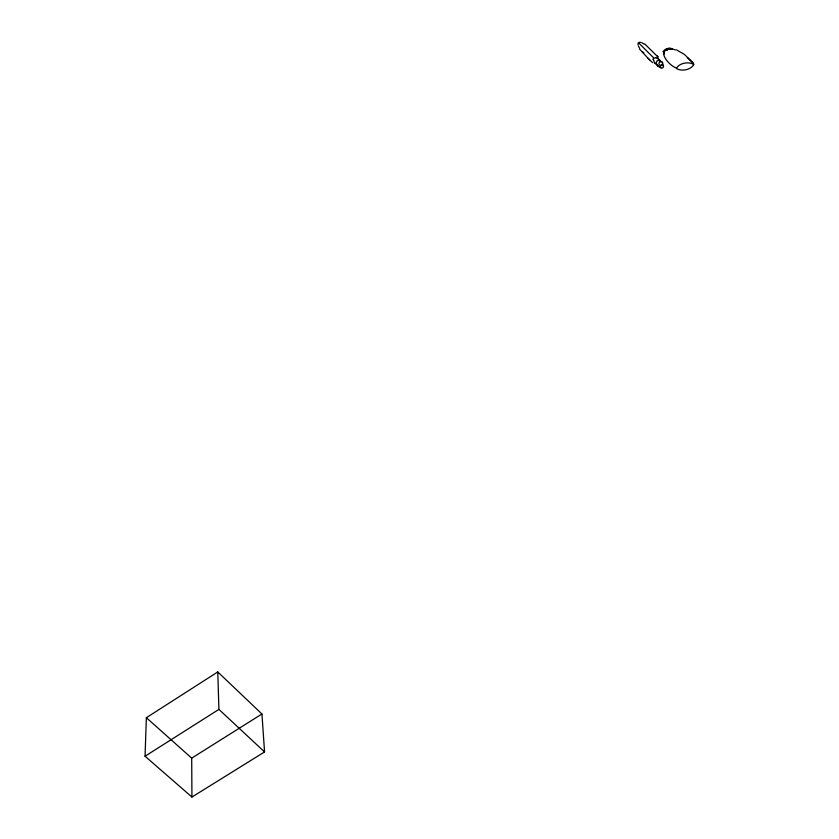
<?xml version="1.0" encoding="UTF-8"?>
<svg xmlns="http://www.w3.org/2000/svg" width="839" height="839" viewBox="0 0 839 839"><rect width="100%" height="100%" fill="white"/><g stroke="black" fill="none" stroke-linecap="round" stroke-linejoin="round"><path stroke-width="1.26" d="M145.053 756.222L146.364 717.702L217.773 671.945L261.946 713.999L264.558 751.933L191.932 797.05L145.053 756.222L218.916 709.395L217.773 671.945M664.142 54.021L663.23 51.483C664.855 48.358 670.309 47.288 673.172 49.218L675.447 49.931M676.517 68.074C679.517 63.051 688.431 61.373 693.392 64.309L693.58 64.907C690.56 69.92 681.677 71.588 676.706 68.672L676.517 68.074C669.05 65.799 654.577 48.882 672.049 49.134M653.277 59.108L653.455 58.478M638.122 43.282L639.045 42.349L640.713 42.338M653.424 58.468L655.595 57.618M663.23 51.483L664.152 52.438M693.58 64.907L693.853 64.047L687.319 57.555M659.653 67.214C662.705 70.098 665.128 66.239 662.401 63.701M191.932 797.05L191.701 758.141L261.946 713.999M666.26 50.445L667.32 50.004M660.22 67.068L660.964 67.12L657.619 65.872M655.584 57.576L658.206 58.782L661.384 62.117M658.521 66.438L659.402 66.837M676.507 49.847L684.341 54.378L693.077 62.726M641.741 42.684L644.016 44.016M657.283 58.248L659.097 59.517M657.629 65.882L654.43 62.579L653.308 59.108L653.35 59.863M659.716 67.172C653.403 62.935 657.147 58.436 660.828 61.604M644.782 43.985L658.133 57.104M642.664 51.84L643.817 52.773M146.364 717.702L191.701 758.141M652.606 62.642L648.935 59.223M218.916 709.395L264.558 751.933M639.643 49.176L648.652 58.95M647.635 57.985L649.942 60.188M653.224 57.451L638.479 42.705M659.926 60.324L660.713 61.216M657.031 55.835L657.986 56.947M654.451 62.558L655.123 63.502M639.664 48.421L638.406 46.061M637.997 44.047L638.091 44.991M662.485 64.823L662.495 65.589M670.025 48.966A1.961 1.709 -50.6 0 0 669.858 48.295L666.533 48.872A1.961 1.709 -50.6 0 0 666.397 49.637M661.205 65.201A2.024 1.772 -49.6 0 0 662.296 61.939A2.024 1.772 -49.6 0 0 659.087 62.977A2.024 1.772 -49.6 0 0 661.205 65.201"/></g></svg>
